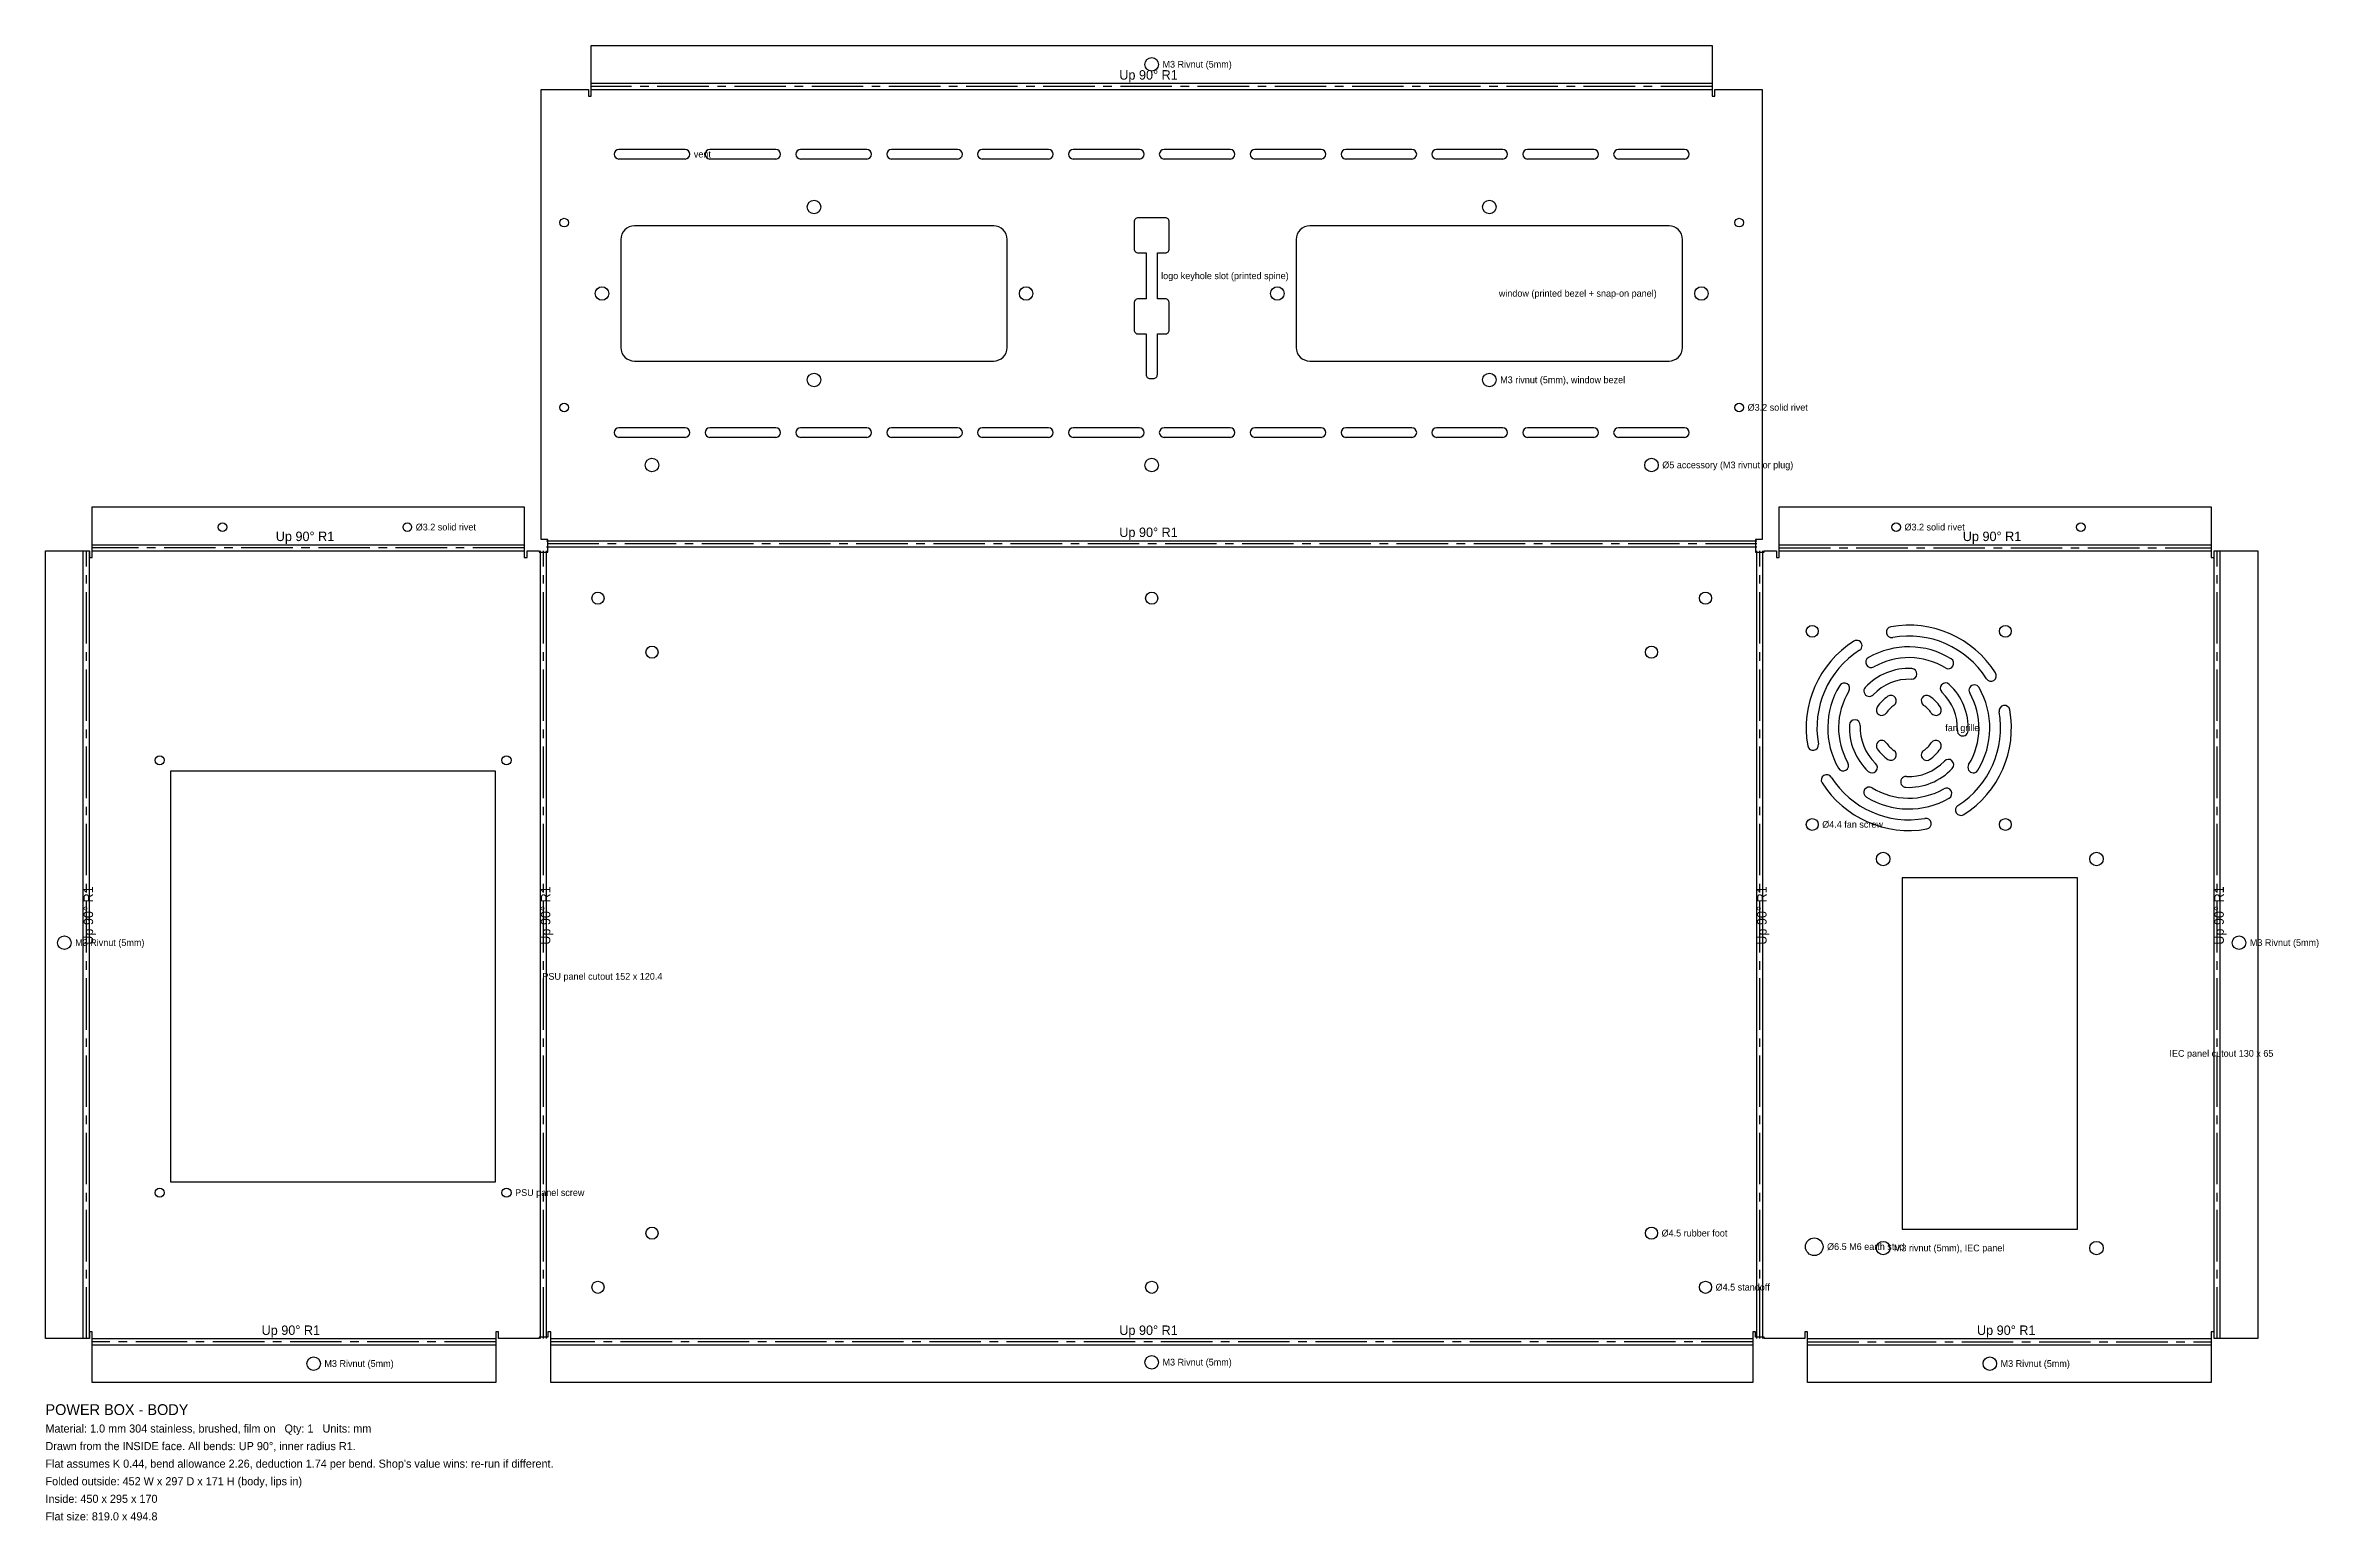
# Model space of a CAD drawing. Header units: millimetres. Extents: x -410 to 432, y -214 to 332.
import ezdxf

# ---------------------------------------------------------------- set-up
doc = ezdxf.new("R2010")
doc.units = ezdxf.units.MM
doc.linetypes.add('CENTER2', pattern=[28.575, 19.05, -3.175, 3.175, -3.175])
for name, color, linetype in [('Bend Center', 1, 'CENTER2'), ('Bend Notes', 3, 'CONTINUOUS'), ('Leaders', 5, 'CONTINUOUS'), ('Title', 7, 'CONTINUOUS'), ('Visible', 7, 'CONTINUOUS'), ('Visible Narrow', 8, 'CONTINUOUS')]:
    doc.layers.add(name, color=color, linetype=linetype)

msp = doc.modelspace()

# ---------------------------------------------------------------- linework, layer by layer
at = {"layer": 'Bend Center'}
for p, q in [((207.5, 316.8929), (-207.5, 316.8929)), ((-394.3929, -146.5), (-394.3929, 145)), ((-232.2619, 146.131), (-392.2619, 146.131)), ((-225.131, -146.5), (-225.131, 145)), ((224, 147.631), (-224, 147.631)), ((225.131, -146.5), (225.131, 145)), ((232.2619, 146.131), (392.2619, 146.131)), ((394.3929, -146.5), (394.3929, 145)), ((-242.7619, -147.631), (-392.2619, -147.631)), ((222.5, -147.631), (-222.5, -147.631)), ((242.7619, -147.631), (392.2619, -147.631))]:
    msp.add_line(p, q, dxfattribs=at)
at = {"layer": 'Visible'}
for p, q in [((-207.5, 318.5239), (-207.5, 332.0239)), ((-207.5, 332.0239), (207.5, 332.0239)), ((207.5, 332.0239), (207.5, 318.5239)), ((-226, 149.2619), (-226, 315.7619)), ((-226, 315.7619), (-208.5, 315.7619)), ((-208.5, 315.7619), (-208.5, 313.2619)), ((-208.5, 313.2619), (-207.5, 313.2619)), ((-207.5, 318.0239), (-207.5, 318.5239)), ((-207.5, 315.7619), (-207.5, 318.0239)), ((-207.5, 313.2619), (-207.5, 315.7619)), ((207.5, 318.5239), (207.5, 318.0239)), ((207.5, 318.0239), (207.5, 315.7619)), ((207.5, 315.7619), (207.5, 313.2619)), ((207.5, 313.2619), (208.5, 313.2619)), ((208.5, 313.2619), (208.5, 315.7619)), ((208.5, 315.7619), (226, 315.7619)), ((226, 315.7619), (226, 149.2619)), ((-172.75, 293.5119), (-197.25, 293.5119)), ((-172.75, 290.0119), (-197.25, 290.0119)), ((-139.1136, 293.5119), (-163.6136, 293.5119)), ((-139.1136, 290.0119), (-163.6136, 290.0119)), ((-105.4773, 293.5119), (-129.9773, 293.5119)), ((-105.4773, 290.0119), (-129.9773, 290.0119)), ((-71.8409, 293.5119), (-96.3409, 293.5119)), ((-71.8409, 290.0119), (-96.3409, 290.0119)), ((-38.2045, 293.5119), (-62.7045, 293.5119)), ((-38.2045, 290.0119), (-62.7045, 290.0119)), ((-4.5682, 293.5119), (-29.0682, 293.5119)), ((-4.5682, 290.0119), (-29.0682, 290.0119)), ((29.0682, 293.5119), (4.5682, 293.5119)), ((29.0682, 290.0119), (4.5682, 290.0119)), ((62.7045, 293.5119), (38.2045, 293.5119)), ((62.7045, 290.0119), (38.2045, 290.0119)), ((96.3409, 293.5119), (71.8409, 293.5119)), ((96.3409, 290.0119), (71.8409, 290.0119)), ((129.9773, 293.5119), (105.4773, 293.5119)), ((129.9773, 290.0119), (105.4773, 290.0119)), ((163.6136, 293.5119), (139.1136, 293.5119)), ((163.6136, 290.0119), (139.1136, 290.0119)), ((197.25, 293.5119), (172.75, 293.5119)), ((197.25, 290.0119), (172.75, 290.0119)), ((-196.4039, 261.2374), (-196.5, 260.2619)), ((-196.1194, 262.1754), (-196.4039, 261.2374)), ((-195.6573, 263.0398), (-196.1194, 262.1754)), ((-195.0355, 263.7975), (-195.6573, 263.0398)), ((-194.2779, 264.4193), (-195.0355, 263.7975)), ((-193.4134, 264.8813), (-194.2779, 264.4193)), ((-192.4755, 265.1659), (-193.4134, 264.8813)), ((-191.5, 265.2619), (-192.4755, 265.1659)), ((-58.5, 265.2619), (-191.5, 265.2619)), ((-57.5245, 265.1659), (-58.5, 265.2619)), ((-56.5866, 264.8813), (-57.5245, 265.1659)), ((-55.7221, 264.4193), (-56.5866, 264.8813)), ((-54.9645, 263.7975), (-55.7221, 264.4193)), ((-54.3427, 263.0398), (-54.9645, 263.7975)), ((-53.8806, 262.1754), (-54.3427, 263.0398)), ((-53.5961, 261.2374), (-53.8806, 262.1754)), ((-53.5, 260.2619), (-53.5961, 261.2374)), ((-6.4712, 267.0546), (-6.5, 266.7619)), ((-6.5, 266.7619), (-6.5, 256.7619)), ((-6.3858, 267.336), (-6.4712, 267.0546)), ((-6.2472, 267.5953), (-6.3858, 267.336)), ((-6.0607, 267.8226), (-6.2472, 267.5953)), ((-5.8334, 268.0092), (-6.0607, 267.8226)), ((-5.574, 268.1478), (-5.8334, 268.0092)), ((-5.2926, 268.2331), (-5.574, 268.1478)), ((-5, 268.2619), (-5.2926, 268.2331)), ((5, 268.2619), (-5, 268.2619)), ((5.2926, 268.2331), (5, 268.2619)), ((5.574, 268.1478), (5.2926, 268.2331)), ((5.8334, 268.0092), (5.574, 268.1478)), ((6.0607, 267.8226), (5.8334, 268.0092)), ((6.2472, 267.5953), (6.0607, 267.8226)), ((6.3858, 267.336), (6.2472, 267.5953)), ((6.4712, 267.0546), (6.3858, 267.336)), ((6.5, 266.7619), (6.4712, 267.0546)), ((6.5, 256.7619), (6.5, 266.7619)), ((53.5961, 261.2374), (53.5, 260.2619)), ((53.8806, 262.1754), (53.5961, 261.2374)), ((54.3427, 263.0398), (53.8806, 262.1754)), ((54.9645, 263.7975), (54.3427, 263.0398)), ((55.7221, 264.4193), (54.9645, 263.7975)), ((56.5866, 264.8813), (55.7221, 264.4193)), ((57.5245, 265.1659), (56.5866, 264.8813)), ((58.5, 265.2619), (57.5245, 265.1659)), ((191.5, 265.2619), (58.5, 265.2619)), ((192.4755, 265.1659), (191.5, 265.2619)), ((193.4134, 264.8813), (192.4755, 265.1659)), ((194.2779, 264.4193), (193.4134, 264.8813)), ((195.0355, 263.7975), (194.2779, 264.4193)), ((195.6573, 263.0398), (195.0355, 263.7975)), ((196.1194, 262.1754), (195.6573, 263.0398)), ((196.4039, 261.2374), (196.1194, 262.1754)), ((196.5, 260.2619), (196.4039, 261.2374)), ((-196.5, 260.2619), (-196.5, 220.2619)), ((-53.5, 220.2619), (-53.5, 260.2619)), ((-6.5, 256.7619), (-6.4712, 256.4693)), ((-6.4712, 256.4693), (-6.3858, 256.1879)), ((-6.3858, 256.1879), (-6.2472, 255.9286)), ((-6.2472, 255.9286), (-6.0607, 255.7013)), ((-6.0607, 255.7013), (-5.8334, 255.5147)), ((-5.8334, 255.5147), (-5.574, 255.3761)), ((-5.574, 255.3761), (-5.2926, 255.2908)), ((-5.2926, 255.2908), (-5, 255.2619)), ((-5, 255.2619), (-2.1737, 255.2619)), ((-2.1737, 255.2619), (-2.1066, 255.2553)), ((-2.1066, 255.2553), (-2.1, 255.1883)), ((-2.1, 255.1883), (-2.1, 238.3356)), ((2.1, 255.1883), (2.1066, 255.2553)), ((2.1, 238.3356), (2.1, 255.1883)), ((2.1066, 255.2553), (2.1737, 255.2619)), ((2.1737, 255.2619), (5, 255.2619)), ((5, 255.2619), (5.2926, 255.2908)), ((5.2926, 255.2908), (5.574, 255.3761)), ((5.574, 255.3761), (5.8334, 255.5147)), ((5.8334, 255.5147), (6.0607, 255.7013)), ((6.0607, 255.7013), (6.2472, 255.9286)), ((6.2472, 255.9286), (6.3858, 256.1879)), ((6.3858, 256.1879), (6.4712, 256.4693)), ((6.4712, 256.4693), (6.5, 256.7619)), ((53.5, 260.2619), (53.5, 220.2619)), ((196.5, 220.2619), (196.5, 260.2619)), ((-6.4712, 237.0546), (-6.5, 236.7619)), ((-6.5, 236.7619), (-6.5, 226.7619)), ((-6.3858, 237.336), (-6.4712, 237.0546)), ((-6.2472, 237.5953), (-6.3858, 237.336)), ((-6.0607, 237.8226), (-6.2472, 237.5953)), ((-5.8334, 238.0092), (-6.0607, 237.8226)), ((-5.574, 238.1478), (-5.8334, 238.0092)), ((-5.2926, 238.2331), (-5.574, 238.1478)), ((-5, 238.2619), (-5.2926, 238.2331)), ((-2.1737, 238.2619), (-5, 238.2619)), ((-2.1066, 238.2686), (-2.1737, 238.2619)), ((-2.1, 238.3356), (-2.1066, 238.2686)), ((2.1066, 238.2686), (2.1, 238.3356)), ((2.1737, 238.2619), (2.1066, 238.2686)), ((5, 238.2619), (2.1737, 238.2619)), ((5.2926, 238.2331), (5, 238.2619)), ((5.574, 238.1478), (5.2926, 238.2331)), ((5.8334, 238.0092), (5.574, 238.1478)), ((6.0607, 237.8226), (5.8334, 238.0092)), ((6.2472, 237.5953), (6.0607, 237.8226)), ((6.3858, 237.336), (6.2472, 237.5953)), ((6.4712, 237.0546), (6.3858, 237.336)), ((6.5, 236.7619), (6.4712, 237.0546)), ((6.5, 226.7619), (6.5, 236.7619)), ((-196.5, 220.2619), (-196.4039, 219.2865)), ((-196.4039, 219.2865), (-196.1194, 218.3485)), ((-53.8806, 218.3485), (-53.5961, 219.2865)), ((-53.5961, 219.2865), (-53.5, 220.2619)), ((-6.5, 226.7619), (-6.4712, 226.4693)), ((-6.4712, 226.4693), (-6.3858, 226.1879)), ((-6.3858, 226.1879), (-6.2472, 225.9286)), ((-6.2472, 225.9286), (-6.0607, 225.7013)), ((-6.0607, 225.7013), (-5.8334, 225.5147)), ((-5.8334, 225.5147), (-5.574, 225.3761)), ((-5.574, 225.3761), (-5.2926, 225.2908)), ((-5.2926, 225.2908), (-5, 225.2619)), ((-5, 225.2619), (-2.1737, 225.2619)), ((-2.1737, 225.2619), (-2.1066, 225.2553)), ((-2.1066, 225.2553), (-2.1, 225.1883)), ((-2.1, 225.1883), (-2.1, 210.2619)), ((2.1, 225.1883), (2.1066, 225.2553)), ((2.1, 210.2619), (2.1, 225.1883)), ((2.1066, 225.2553), (2.1737, 225.2619)), ((2.1737, 225.2619), (5, 225.2619)), ((5, 225.2619), (5.2926, 225.2908)), ((5.2926, 225.2908), (5.574, 225.3761)), ((5.574, 225.3761), (5.8334, 225.5147)), ((5.8334, 225.5147), (6.0607, 225.7013)), ((6.0607, 225.7013), (6.2472, 225.9286)), ((6.2472, 225.9286), (6.3858, 226.1879)), ((6.3858, 226.1879), (6.4712, 226.4693)), ((6.4712, 226.4693), (6.5, 226.7619)), ((53.5, 220.2619), (53.5961, 219.2865)), ((53.5961, 219.2865), (53.8806, 218.3485)), ((196.1194, 218.3485), (196.4039, 219.2865)), ((196.4039, 219.2865), (196.5, 220.2619)), ((-196.1194, 218.3485), (-195.6573, 217.4841)), ((-195.6573, 217.4841), (-195.0355, 216.7264)), ((-195.0355, 216.7264), (-194.2779, 216.1046)), ((-194.2779, 216.1046), (-193.4134, 215.6425)), ((-193.4134, 215.6425), (-192.4755, 215.358)), ((-192.4755, 215.358), (-191.5, 215.2619)), ((-191.5, 215.2619), (-58.5, 215.2619)), ((-58.5, 215.2619), (-57.5245, 215.358)), ((-57.5245, 215.358), (-56.5866, 215.6425)), ((-56.5866, 215.6425), (-55.7221, 216.1046)), ((-55.7221, 216.1046), (-54.9645, 216.7264)), ((-54.9645, 216.7264), (-54.3427, 217.4841)), ((-54.3427, 217.4841), (-53.8806, 218.3485)), ((53.8806, 218.3485), (54.3427, 217.4841)), ((54.3427, 217.4841), (54.9645, 216.7264)), ((54.9645, 216.7264), (55.7221, 216.1046)), ((55.7221, 216.1046), (56.5866, 215.6425)), ((56.5866, 215.6425), (57.5245, 215.358)), ((57.5245, 215.358), (58.5, 215.2619)), ((58.5, 215.2619), (191.5, 215.2619)), ((191.5, 215.2619), (192.4755, 215.358)), ((192.4755, 215.358), (193.4134, 215.6425)), ((193.4134, 215.6425), (194.2779, 216.1046)), ((194.2779, 216.1046), (195.0355, 216.7264)), ((195.0355, 216.7264), (195.6573, 217.4841)), ((195.6573, 217.4841), (196.1194, 218.3485)), ((-2.1, 210.2619), (-2.0712, 209.9693)), ((-2.0712, 209.9693), (-1.9858, 209.6879)), ((-1.9858, 209.6879), (-1.8472, 209.4286)), ((-1.8472, 209.4286), (-1.6607, 209.2013)), ((-1.6607, 209.2013), (-1.4334, 209.0147)), ((-1.4334, 209.0147), (-1.174, 208.8761)), ((-1.174, 208.8761), (-0.8926, 208.7908)), ((-0.8926, 208.7908), (-0.6, 208.7619)), ((-0.6, 208.7619), (0.6, 208.7619)), ((0.6, 208.7619), (0.8926, 208.7908)), ((0.8926, 208.7908), (1.174, 208.8761)), ((1.174, 208.8761), (1.4334, 209.0147)), ((1.4334, 209.0147), (1.6607, 209.2013)), ((1.6607, 209.2013), (1.8472, 209.4286)), ((1.8472, 209.4286), (1.9858, 209.6879)), ((1.9858, 209.6879), (2.0712, 209.9693)), ((2.0712, 209.9693), (2.1, 210.2619)), ((-172.75, 190.5119), (-197.25, 190.5119)), ((-172.75, 187.0119), (-197.25, 187.0119)), ((-139.1136, 190.5119), (-163.6136, 190.5119)), ((-139.1136, 187.0119), (-163.6136, 187.0119)), ((-105.4773, 190.5119), (-129.9773, 190.5119)), ((-105.4773, 187.0119), (-129.9773, 187.0119)), ((-71.8409, 190.5119), (-96.3409, 190.5119)), ((-71.8409, 187.0119), (-96.3409, 187.0119)), ((-38.2045, 190.5119), (-62.7045, 190.5119)), ((-38.2045, 187.0119), (-62.7045, 187.0119)), ((-4.5682, 190.5119), (-29.0682, 190.5119)), ((-4.5682, 187.0119), (-29.0682, 187.0119)), ((29.0682, 190.5119), (4.5682, 190.5119)), ((29.0682, 187.0119), (4.5682, 187.0119)), ((62.7045, 190.5119), (38.2045, 190.5119)), ((62.7045, 187.0119), (38.2045, 187.0119)), ((96.3409, 190.5119), (71.8409, 190.5119)), ((96.3409, 187.0119), (71.8409, 187.0119)), ((129.9773, 190.5119), (105.4773, 190.5119)), ((129.9773, 187.0119), (105.4773, 187.0119)), ((163.6136, 190.5119), (139.1136, 190.5119)), ((163.6136, 187.0119), (139.1136, 187.0119)), ((197.25, 190.5119), (172.75, 190.5119)), ((197.25, 187.0119), (172.75, 187.0119)), ((-392.2619, 147.7619), (-392.2619, 161.2619)), ((-392.2619, 161.2619), (-232.2619, 161.2619)), ((-232.2619, 161.2619), (-232.2619, 147.7619)), ((232.2619, 147.7619), (232.2619, 161.2619)), ((232.2619, 161.2619), (392.2619, 161.2619)), ((392.2619, 161.2619), (392.2619, 147.7619)), ((-409.5239, -146.5), (-409.5239, 145)), ((-409.5239, 145), (-395.5239, 145)), ((-395.5239, 145), (-393.2619, 145)), ((-393.2619, 145), (-393.2619, 142.5)), ((-392.2619, 147.2619), (-392.2619, 147.7619)), ((-392.2619, 145), (-392.2619, 147.2619)), ((-392.2619, 142.5), (-392.2619, 145)), ((-232.2619, 147.7619), (-232.2619, 147.2619)), ((-232.2619, 147.2619), (-232.2619, 145)), ((-232.2619, 145), (-232.2619, 142.5)), ((-231.2619, 142.5), (-231.2619, 145)), ((-231.2619, 145), (-226.7619, 145)), ((-226.7619, 145), (-226.7619, 144.5)), ((-226.7619, 144.5), (-223.5, 144.5)), ((-223.5, 149.2619), (-226, 149.2619)), ((-223.5, 144.5), (-223.5, 149.2619)), ((226, 149.2619), (223.5, 149.2619)), ((223.5, 149.2619), (223.5, 144.5)), ((223.5, 144.5), (226.7619, 144.5)), ((226.7619, 144.5), (226.7619, 145)), ((226.7619, 145), (231.2619, 145)), ((231.2619, 145), (231.2619, 142.5)), ((232.2619, 147.2619), (232.2619, 147.7619)), ((232.2619, 145), (232.2619, 147.2619)), ((232.2619, 142.5), (232.2619, 145)), ((392.2619, 147.7619), (392.2619, 147.2619)), ((392.2619, 147.2619), (392.2619, 145)), ((392.2619, 145), (392.2619, 142.5)), ((393.2619, 142.5), (393.2619, 145)), ((393.2619, 145), (395.5239, 145)), ((395.5239, 145), (409.5239, 145)), ((409.5239, 145), (409.5239, -146.5)), ((-393.2619, 142.5), (-392.2619, 142.5)), ((-232.2619, 142.5), (-231.2619, 142.5)), ((231.2619, 142.5), (232.2619, 142.5)), ((392.2619, 142.5), (393.2619, 142.5)), ((-242.8619, 63.5), (-363.2619, 63.5)), ((-363.2619, 63.5), (-363.2619, -88.5)), ((-242.8619, -88.5), (-242.8619, 63.5)), ((342.7619, 24), (277.7619, 24)), ((277.7619, 24), (277.7619, -106)), ((342.7619, -106), (342.7619, 24)), ((-363.2619, -88.5), (-242.8619, -88.5)), ((277.7619, -106), (342.7619, -106)), ((-395.5239, -146.5), (-409.5239, -146.5)), ((-393.2619, -146.5), (-395.5239, -146.5)), ((-392.2619, -144), (-393.2619, -144)), ((-393.2619, -144), (-393.2619, -146.5)), ((-392.2619, -146.5), (-392.2619, -144)), ((-392.2619, -148.7619), (-392.2619, -146.5)), ((-392.2619, -149.2619), (-392.2619, -148.7619)), ((-392.2619, -162.7619), (-392.2619, -149.2619)), ((-241.7619, -144), (-242.7619, -144)), ((-242.7619, -144), (-242.7619, -146.5)), ((-242.7619, -146.5), (-242.7619, -148.7619)), ((-242.7619, -148.7619), (-242.7619, -149.2619)), ((-242.7619, -149.2619), (-242.7619, -162.7619)), ((-241.7619, -146.5), (-241.7619, -144)), ((-226.7619, -146.5), (-241.7619, -146.5)), ((-223.5, -146), (-226.7619, -146)), ((-226.7619, -146), (-226.7619, -146.5)), ((-222.5, -144), (-223.5, -144)), ((-223.5, -144), (-223.5, -146)), ((-222.5, -146.5), (-222.5, -144)), ((-222.5, -148.7619), (-222.5, -146.5)), ((-222.5, -149.2619), (-222.5, -148.7619)), ((-222.5, -162.7619), (-222.5, -149.2619)), ((223.5, -144), (222.5, -144)), ((222.5, -144), (222.5, -146.5)), ((222.5, -146.5), (222.5, -148.7619)), ((222.5, -148.7619), (222.5, -149.2619)), ((222.5, -149.2619), (222.5, -162.7619)), ((223.5, -146), (223.5, -144)), ((226.7619, -146), (223.5, -146)), ((226.7619, -146.5), (226.7619, -146)), ((241.7619, -146.5), (226.7619, -146.5)), ((242.7619, -144), (241.7619, -144)), ((241.7619, -144), (241.7619, -146.5)), ((242.7619, -146.5), (242.7619, -144)), ((242.7619, -148.7619), (242.7619, -146.5)), ((242.7619, -149.2619), (242.7619, -148.7619)), ((242.7619, -162.7619), (242.7619, -149.2619)), ((393.2619, -144), (392.2619, -144)), ((392.2619, -144), (392.2619, -146.5)), ((392.2619, -146.5), (392.2619, -148.7619)), ((392.2619, -148.7619), (392.2619, -149.2619)), ((392.2619, -149.2619), (392.2619, -162.7619)), ((393.2619, -146.5), (393.2619, -144)), ((395.5239, -146.5), (393.2619, -146.5)), ((409.5239, -146.5), (395.5239, -146.5)), ((-242.7619, -162.7619), (-392.2619, -162.7619)), ((222.5, -162.7619), (-222.5, -162.7619)), ((392.2619, -162.7619), (242.7619, -162.7619))]:
    msp.add_line(p, q, dxfattribs=at)
for centre, radius in [((0, 325.0239), 2.5), ((-125, 272.2619), 2.5), ((125, 272.2619), 2.5), ((-217.5, 266.4619), 1.6), ((217.5, 266.4619), 1.6), ((-203.5, 240.2619), 2.5), ((-46.5, 240.2619), 2.5), ((46.5, 240.2619), 2.5), ((203.5, 240.2619), 2.5), ((-125, 208.2619), 2.5), ((125, 208.2619), 2.5), ((-217.5, 198.0619), 1.6), ((217.5, 198.0619), 1.6), ((-185, 176.7619), 2.5), ((0, 176.7619), 2.5), ((185, 176.7619), 2.5), ((-343.9619, 153.7619), 1.6), ((-275.5619, 153.7619), 1.6), ((275.5619, 153.7619), 1.6), ((343.9619, 153.7619), 1.6), ((-205, 127.5), 2.25), ((0, 127.5), 2.25), ((205, 127.5), 2.25), ((-185, 107.5), 2.25), ((185, 107.5), 2.25), ((244.5119, 115.25), 2.2), ((316.0119, 115.25), 2.2), ((-367.2619, 67.5), 1.7), ((-238.8619, 67.5), 1.7), ((244.5119, 43.75), 2.2), ((316.0119, 43.75), 2.2), ((270.7619, 31), 2.5), ((349.7619, 31), 2.5), ((-402.5239, 0), 2.5), ((402.5239, 0), 2.5), ((-367.2619, -92.5), 1.7), ((-238.8619, -92.5), 1.7), ((-185, -107.5), 2.25), ((185, -107.5), 2.25), ((245.2619, -112.5), 3.25), ((270.7619, -113), 2.5), ((349.7619, -113), 2.5), ((-205, -127.5), 2.25), ((0, -127.5), 2.25), ((205, -127.5), 2.25), ((-310.2619, -155.7619), 2.5), ((0, -155.2619), 2.5), ((310.2619, -155.7619), 2.5)]:
    msp.add_circle(centre, radius, dxfattribs=at)
for centre, radius, start, end in [((-197.25, 291.7619), 1.75, 90, 270), ((-172.75, 291.7619), 1.75, 270, 90), ((-163.6136, 291.7619), 1.75, 90, 270), ((-139.1136, 291.7619), 1.75, 270, 90), ((-129.9773, 291.7619), 1.75, 90, 270), ((-105.4773, 291.7619), 1.75, 270, 90), ((-96.3409, 291.7619), 1.75, 90, 270), ((-71.8409, 291.7619), 1.75, 270, 90), ((-62.7045, 291.7619), 1.75, 90, 270), ((-38.2045, 291.7619), 1.75, 270, 90), ((-29.0682, 291.7619), 1.75, 90, 270), ((-4.5682, 291.7619), 1.75, 270, 90), ((4.5682, 291.7619), 1.75, 90, 270), ((29.0682, 291.7619), 1.75, 270, 90), ((38.2045, 291.7619), 1.75, 90, 270), ((62.7045, 291.7619), 1.75, 270, 90), ((71.8409, 291.7619), 1.75, 90, 270), ((96.3409, 291.7619), 1.75, 270, 90), ((105.4773, 291.7619), 1.75, 90, 270), ((129.9773, 291.7619), 1.75, 270, 90), ((139.1136, 291.7619), 1.75, 90, 270), ((163.6136, 291.7619), 1.75, 270, 90), ((172.75, 291.7619), 1.75, 90, 270), ((197.25, 291.7619), 1.75, 270, 90), ((-197.25, 188.7619), 1.75, 90, 270), ((-172.75, 188.7619), 1.75, 270, 90), ((-163.6136, 188.7619), 1.75, 90, 270), ((-139.1136, 188.7619), 1.75, 270, 90), ((-129.9773, 188.7619), 1.75, 90, 270), ((-105.4773, 188.7619), 1.75, 270, 90), ((-96.3409, 188.7619), 1.75, 90, 270), ((-71.8409, 188.7619), 1.75, 270, 90), ((-62.7045, 188.7619), 1.75, 90, 270), ((-38.2045, 188.7619), 1.75, 270, 90), ((-29.0682, 188.7619), 1.75, 90, 270), ((-4.5682, 188.7619), 1.75, 270, 90), ((4.5682, 188.7619), 1.75, 90, 270), ((29.0682, 188.7619), 1.75, 270, 90), ((38.2045, 188.7619), 1.75, 90, 270), ((62.7045, 188.7619), 1.75, 270, 90), ((71.8409, 188.7619), 1.75, 90, 270), ((96.3409, 188.7619), 1.75, 270, 90), ((105.4773, 188.7619), 1.75, 90, 270), ((129.9773, 188.7619), 1.75, 270, 90), ((139.1136, 188.7619), 1.75, 90, 270), ((163.6136, 188.7619), 1.75, 270, 90), ((172.75, 188.7619), 1.75, 90, 270), ((197.25, 188.7619), 1.75, 270, 90), ((280.2619, 79.5), 38, 122.3859, 190.1042), ((260.9797, 109.9005), 2, 302.3859, 122.3859), ((280.2619, 79.5), 30, 58.4873, 119.8394), ((273.9461, 114.9416), 2, 100.1042, 280.1042), ((280.2619, 79.5), 38, 32.3859, 100.1042), ((280.2619, 79.5), 34, 32.3859, 100.1042), ((280.2619, 79.5), 34, 122.3859, 190.1042), ((280.2619, 79.5), 22, 87.1352, 137.0282), ((266.33, 103.7879), 2, 119.8394, 299.8394), ((280.2619, 79.5), 26, 58.4873, 119.8394), ((281.2615, 99.475), 2, 267.1352, 87.1352), ((294.8972, 103.3707), 2, 238.4873, 58.4873), ((280.2619, 79.5), 30, 148.4873, 209.8394), ((280.2619, 79.5), 26, 148.4873, 209.8394), ((256.3913, 94.1352), 2, 328.4873, 148.4873), ((265.6282, 93.1328), 2, 137.0282, 317.0282), ((280.2619, 79.5), 18, 87.1352, 137.0282), ((293.8947, 94.1338), 2, 47.0282, 227.0282), ((280.2619, 79.5), 18, 357.1352, 47.0282), ((280.2619, 79.5), 22, 357.1352, 47.0282), ((304.5498, 93.432), 2, 29.8394, 209.8394), ((280.2619, 79.5), 30, 328.4873, 29.8394), ((310.6625, 98.7823), 2, 212.3859, 32.3859), ((270.2464, 86.1097), 2, 146.5775, 326.5775), ((280.2619, 79.5), 14, 123.4225, 146.5775), ((280.2619, 79.5), 10, 123.4225, 146.5775), ((273.6522, 89.5156), 2, 303.4225, 123.4225), ((286.8717, 89.5156), 2, 56.5775, 236.5775), ((280.2619, 79.5), 10, 33.4225, 56.5775), ((280.2619, 79.5), 14, 33.4225, 56.5775), ((290.2775, 86.1097), 2, 213.4225, 33.4225), ((280.2619, 79.5), 34, 302.3859, 10.1042), ((280.2619, 79.5), 38, 302.3859, 10.1042), ((280.2619, 79.5), 26, 328.4873, 29.8394), ((315.7036, 85.8158), 2, 10.1042, 190.1042), ((280.2619, 79.5), 22, 177.1352, 227.0282), ((260.2869, 80.4996), 2, 357.1352, 177.1352), ((280.2619, 79.5), 18, 177.1352, 227.0282), ((300.237, 78.5004), 2, 177.1352, 357.1352), ((244.8203, 73.1842), 2, 190.1042, 10.1042), ((270.2464, 72.8903), 2, 33.4225, 213.4225), ((280.2619, 79.5), 14, 213.4225, 236.5775), ((280.2619, 79.5), 10, 213.4225, 236.5775), ((273.6522, 69.4844), 2, 236.5775, 56.5775), ((286.8717, 69.4844), 2, 123.4225, 303.4225), ((280.2619, 79.5), 10, 303.4225, 326.5775), ((280.2619, 79.5), 14, 303.4225, 326.5775), ((290.2775, 72.8903), 2, 326.5775, 146.5775), ((294.8957, 65.8672), 2, 317.0282, 137.0282), ((249.8614, 60.2177), 2, 32.3859, 212.3859), ((280.2619, 79.5), 38, 212.3859, 280.1042), ((280.2619, 79.5), 34, 212.3859, 280.1042), ((255.9741, 65.568), 2, 209.8394, 29.8394), ((266.6292, 64.8662), 2, 227.0282, 47.0282), ((279.2624, 59.525), 2, 87.1352, 267.1352), ((280.2619, 79.5), 22, 267.1352, 317.0282), ((280.2619, 79.5), 18, 267.1352, 317.0282), ((304.1326, 64.8648), 2, 148.4873, 328.4873), ((265.6267, 55.6293), 2, 58.4873, 238.4873), ((280.2619, 79.5), 30, 238.4873, 299.8394), ((280.2619, 79.5), 26, 238.4873, 299.8394), ((294.1939, 55.2121), 2, 299.8394, 119.8394), ((299.5442, 49.0995), 2, 122.3859, 302.3859), ((286.5778, 44.0584), 2, 280.1042, 100.1042)]:
    msp.add_arc(centre, radius, start, end, dxfattribs=at)
at = {"layer": 'Visible Narrow'}
for p, q in [((-207.5, 318.0239), (207.5, 318.0239)), ((-207.5, 315.7619), (207.5, 315.7619)), ((-395.5239, -146.5), (-395.5239, 145)), ((-393.2619, -146.5), (-393.2619, 145)), ((-392.2619, 147.2619), (-232.2619, 147.2619)), ((-392.2619, 145), (-232.2619, 145)), ((-226.2619, -146.5), (-226.2619, 145)), ((-224, 148.7619), (224, 148.7619)), ((-224, 146.5), (224, 146.5)), ((-224, -146.5), (-224, 145)), ((224, -146.5), (224, 145)), ((226.2619, -146.5), (226.2619, 145)), ((232.2619, 147.2619), (392.2619, 147.2619)), ((232.2619, 145), (392.2619, 145)), ((393.2619, -146.5), (393.2619, 145)), ((395.5239, -146.5), (395.5239, 145)), ((-392.2619, -146.5), (-242.7619, -146.5)), ((-392.2619, -148.7619), (-242.7619, -148.7619)), ((-222.5, -146.5), (222.5, -146.5)), ((-222.5, -148.7619), (222.5, -148.7619)), ((242.7619, -146.5), (392.2619, -146.5)), ((242.7619, -148.7619), (392.2619, -148.7619))]:
    msp.add_line(p, q, dxfattribs=at)

# ---------------------------------------------------------------- texts
at = {"layer": 'Bend Notes'}
for p in [(-12, 319.3929), (-324.2619, 148.631), (-12, 150.131), (300.2619, 148.631), (-329.5119, -145.131), (-12, -145.131), (305.5119, -145.131)]:
    msp.add_text('Up 90%%D R1', height=3.5, dxfattribs=at).set_placement(p)
for p in [(-391.8929, -0.75), (-222.631, -0.75), (227.631, -0.75), (396.8929, -0.75)]:
    msp.add_text('Up 90%%D R1', height=3.5, rotation=90, dxfattribs=at).set_placement(p)
at = {"layer": 'Leaders'}
for s, p in [('M3 Rivnut (5mm)', (4, 323.8239)), ('vent', (-169.5, 290.5619)), ('logo keyhole slot (printed spine)', (3.5, 245.5619)), ('window (printed bezel + snap-on panel)', (128.5, 239.0619)), ('M3 rivnut (5mm), window bezel', (129, 207.0619)), ('%%c3.2 solid rivet', (220.6, 196.8619)), ('%%c5 accessory (M3 rivnut or plug)', (189, 175.5619)), ('%%c3.2 solid rivet', (-272.4619, 152.5619)), ('%%c3.2 solid rivet', (278.6619, 152.5619)), ('fan grille', (293.7619, 78.3)), ('%%c4.4 fan screw', (248.2119, 42.55)), ('M3 Rivnut (5mm)', (-398.5239, -1.2)), ('M3 Rivnut (5mm)', (406.5239, -1.2)), ('PSU panel cutout 152 x 120.4', (-225.5619, -13.7)), ('IEC panel cutout 130 x 65', (376.7619, -42.2)), ('PSU panel screw', (-235.6619, -93.7)), ('%%c4.5 rubber foot', (188.75, -108.7)), ('%%c6.5 M6 earth stud', (250.0119, -113.7)), ('M3 rivnut (5mm), IEC panel', (274.7619, -114.2)), ('%%c4.5 standoff', (208.75, -128.7)), ('M3 Rivnut (5mm)', (-306.2619, -156.9619)), ('M3 Rivnut (5mm)', (4, -156.4619)), ('M3 Rivnut (5mm)', (314.2619, -156.9619))]:
    msp.add_text(s, height=2.5, dxfattribs=at).set_placement(p)
at = {"layer": 'Title'}
for s, height, p in [('POWER BOX - BODY', 4, (-409.5239, -174.7619)), ('Material: 1.0 mm 304 stainless, brushed, film on   Qty: 1   Units: mm', 3, (-409.5239, -181.2619)), ('Drawn from the INSIDE face. All bends: UP 90%%D, inner radius R1.', 3, (-409.5239, -187.7619)), ("Flat assumes K 0.44, bend allowance 2.26, deduction 1.74 per bend. Shop's value wins: re-run if different.", 3, (-409.5239, -194.2619)), ('Folded outside: 452 W x 297 D x 171 H (body, lips in)', 3, (-409.5239, -200.7619)), ('Inside: 450 x 295 x 170', 3, (-409.5239, -207.2619)), ('Flat size: 819.0 x 494.8', 3, (-409.5239, -213.7619))]:
    msp.add_text(s, height=height, dxfattribs=at).set_placement(p)

doc.saveas('drawing.dxf')
